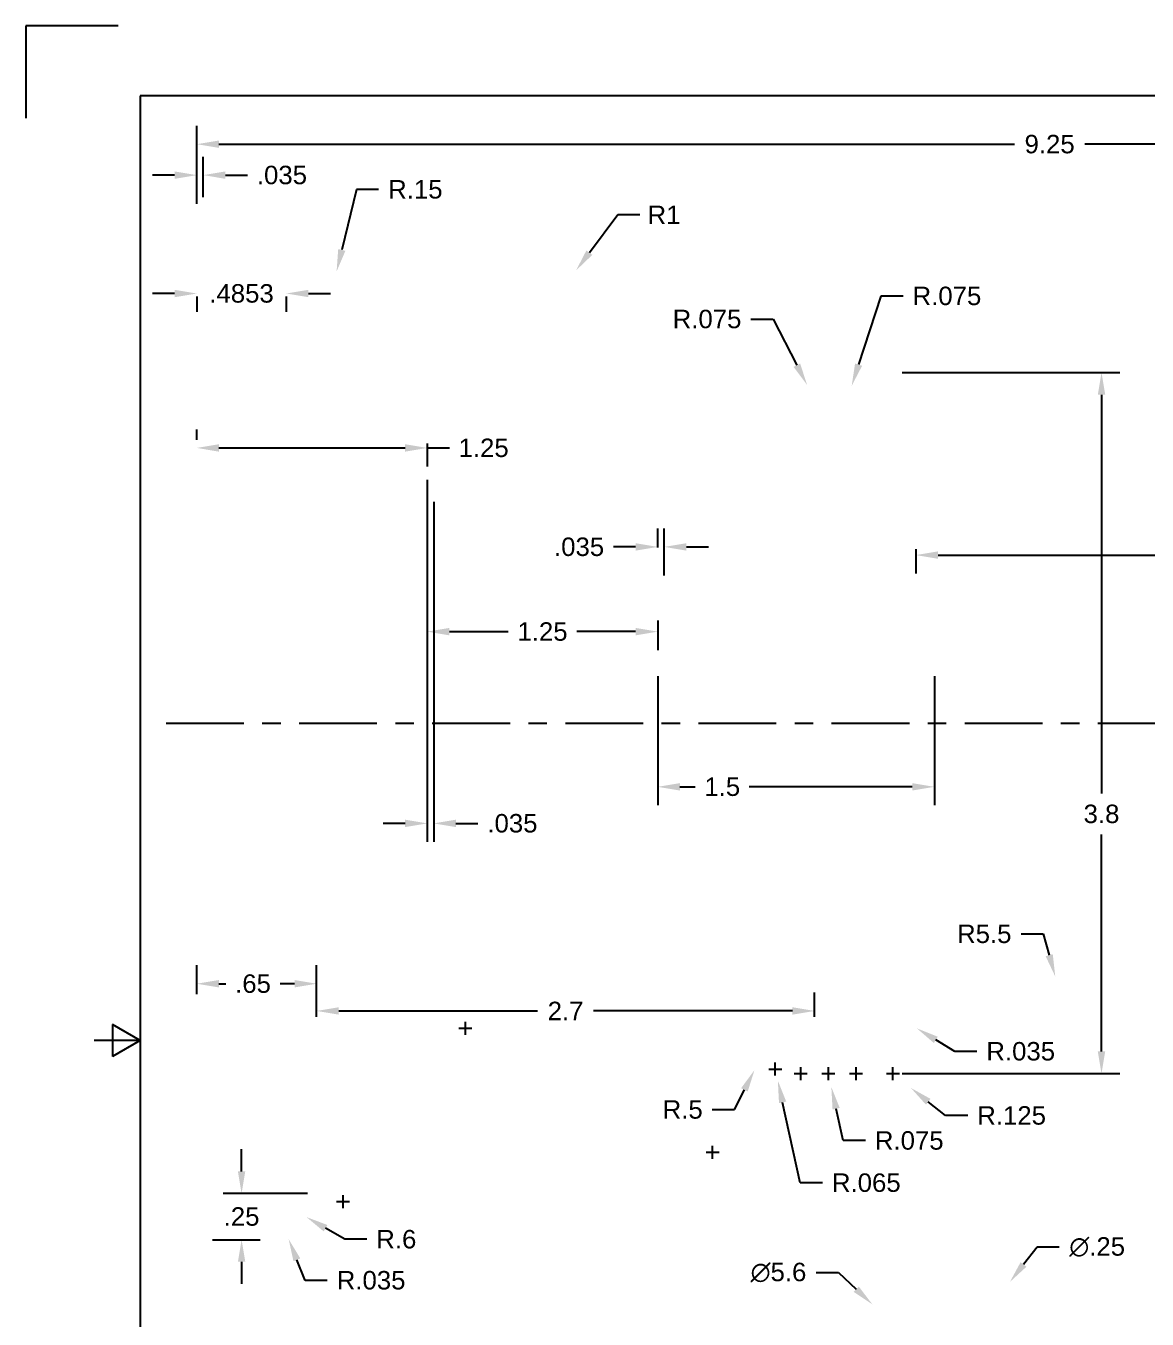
# Paper-space layout 'Sheet1' of a CAD drawing. Header units: inches. Extents: x 0 to 17, y 0 to 11.
# Drawn here: x 0 to 6.08, y 3.99 to 11 of the extents above; entities that cross this region are included whole.
import ezdxf

# ---------------------------------------------------------------- set-up
doc = ezdxf.new("R2010")
doc.units = ezdxf.units.IN
doc.header["$LTSCALE"] = 0.75
doc.header["$MEASUREMENT"] = 0
doc.linetypes.add('CENTER2', pattern=[1.125, 0.75, -0.125, 0.125, -0.125])
doc.layers.add('Border', color=7, linetype='Continuous')
doc.layers.add('Center Lines', color=7, linetype='CENTER2', lineweight=25)
doc.layers.add('Dimensions', color=7, linetype='Continuous', lineweight=25)
doc.styles.get("Standard").update_dxf_attribs({"font": 'arial.ttf'})
doc.dimstyles.get("Standard").update_dxf_attribs({"dimtxt": 0.1, "dimasz": 0.12, "dimexe": 0.1, "dimexo": 0.05, "dimgap": 0.06, "dimtad": 0, "dimtih": 1, "dimtoh": 1, "dimdec": 4, "dimzin": 12, "dimdsep": 46, "dimtxsty": 'Standard', "dimcen": 0, "dimclrd": 256, "dimclre": 256, "dimclrt": 256, "dimazin": 3, "dimtp": 0.01, "dimtm": 0.01, "dimtfac": 1, "dimtdec": 4, "dimtofl": 0, "dimtmove": 0, "dimatfit": 3, "dimfxl": 1, "dimtolj": 1, "dimtzin": 12, "dimarcsym": 1})

# ---------------------------------------------------------------- blocks, each defined once
blk = doc.blocks.new('ANSI_B_SHEET')
at = {"layer": 'Border'}
for p, q in [((0.5, 11), (0, 11)), ((0, 11), (0, 10.5)), ((16.38, 10.62), (0.62, 10.62)), ((0.62, 10.62), (0.62, 0.38)), ((0.47, 5.5866), (0.47, 5.4134)), ((0.62, 5.5), (0.47, 5.5866)), ((0.62, 5.5), (0.37, 5.5)), ((0.62, 5.5), (0.47, 5.4134))]:
    blk.add_line(p, q, dxfattribs=at)
blk = doc.blocks.new('*U18')
at = {"layer": 'Center Lines', "color": 0, "ltscale": 0.75, "transparency": 16777216}
blk.add_line((-0.4268, 0), (15.0777, 0), dxfattribs=at)
blk = doc.blocks.new('*D22')
at = {"layer": 'Defpoints', "color": 0, "transparency": 16777216}
for p in [(2.9839, 9.6746), (2.3836, 8.8749)]:
    blk.add_point(p, dxfattribs=at)
at = {"layer": 'Dimensions', "lineweight": -2, "transparency": 16777216}
for p, q in [((3.2099, 9.9758), (3.0559, 9.7706)), ((3.3299, 9.9758), (3.2099, 9.9758))]:
    blk.add_line(p, q, dxfattribs=at)
at = {"layer": 'Dimensions', "transparency": 16777216}
blk.add_solid([(3.0399, 9.7826), (3.0719, 9.7586), (2.9839, 9.6746)], dxfattribs=at)
at = {"layer": 'Dimensions', "transparency": 16777216, "insert": (3.4609, 9.9758), "char_height": 0.1, "attachment_point": 5}
blk.add_mtext('\\A1;R1', dxfattribs=at)
blk = doc.blocks.new('*D23')
at = {"layer": 'Defpoints', "color": 0, "transparency": 16777216}
for p in [(3.9514, 5.34), (3.7244, 4.8945)]:
    blk.add_point(p, dxfattribs=at)
at = {"layer": 'Dimensions', "lineweight": -2, "transparency": 16777216}
for p, q in [((3.8425, 5.1262), (3.8969, 5.2331)), ((3.7225, 5.1262), (3.8425, 5.1262))]:
    blk.add_line(p, q, dxfattribs=at)
at = {"layer": 'Dimensions', "transparency": 16777216}
blk.add_solid([(3.8791, 5.2422), (3.9147, 5.224), (3.9514, 5.34)], dxfattribs=at)
at = {"layer": 'Dimensions', "transparency": 16777216, "insert": (3.562, 5.1262), "char_height": 0.1, "attachment_point": 5}
blk.add_mtext('\\A1;R.5', dxfattribs=at)
blk = doc.blocks.new('*D26')
at = {"layer": 'Defpoints', "color": 0, "transparency": 16777216}
for p in [(4.5252, 9.1922), (4.502, 9.1209)]:
    blk.add_point(p, dxfattribs=at)
at = {"layer": 'Dimensions', "lineweight": -2, "transparency": 16777216}
for p, q in [((4.637, 9.5357), (4.5159, 9.1637)), ((4.757, 9.5357), (4.637, 9.5357))]:
    blk.add_line(p, q, dxfattribs=at)
at = {"layer": 'Dimensions', "transparency": 16777216}
blk.add_solid([(4.4969, 9.1699), (4.535, 9.1575), (4.4788, 9.0496)], dxfattribs=at)
at = {"layer": 'Dimensions', "transparency": 16777216, "insert": (4.9951, 9.5357), "char_height": 0.1, "attachment_point": 5}
blk.add_mtext('\\A1;R.075', dxfattribs=at)
blk = doc.blocks.new('*D27')
at = {"layer": 'Defpoints', "color": 0, "transparency": 16777216}
for p in [(4.0643, 5.3459), (4.0782, 5.2824)]:
    blk.add_point(p, dxfattribs=at)
at = {"layer": 'Dimensions', "lineweight": -2, "transparency": 16777216}
for p, q in [((4.1997, 4.7293), (4.104, 5.1652)), ((4.3197, 4.7293), (4.1997, 4.7293))]:
    blk.add_line(p, q, dxfattribs=at)
at = {"layer": 'Dimensions', "transparency": 16777216}
blk.add_solid([(4.1235, 5.1695), (4.0844, 5.1609), (4.0782, 5.2824)], dxfattribs=at)
at = {"layer": 'Dimensions', "transparency": 16777216, "insert": (4.5578, 4.7293), "char_height": 0.1, "attachment_point": 5}
blk.add_mtext('\\A1;R.065', dxfattribs=at)
blk = doc.blocks.new('*D29')
at = {"layer": 'Defpoints', "color": 0, "transparency": 16777216}
for p in [(5.5826, 5.8474), (7.0898, 0.5579)]:
    blk.add_point(p, dxfattribs=at)
at = {"layer": 'Dimensions', "lineweight": -2, "transparency": 16777216}
for p, q in [((5.3968, 6.0782), (5.5168, 6.0782)), ((5.5168, 6.0782), (5.5497, 5.9628))]:
    blk.add_line(p, q, dxfattribs=at)
at = {"layer": 'Dimensions', "transparency": 16777216}
blk.add_solid([(5.569, 5.9683), (5.5305, 5.9573), (5.5826, 5.8474)], dxfattribs=at)
at = {"layer": 'Dimensions', "transparency": 16777216, "insert": (5.1976, 6.0782), "char_height": 0.1, "attachment_point": 5}
blk.add_mtext('\\A1;R5.5', dxfattribs=at)
blk = doc.blocks.new('*D40')
at = {"layer": 'Defpoints', "color": 0, "transparency": 16777216}
for p in [(1.7559, 9.9603), (1.7205, 9.8145)]:
    blk.add_point(p, dxfattribs=at)
at = {"layer": 'Dimensions', "lineweight": -2, "transparency": 16777216}
for p, q in [((1.7931, 10.1134), (1.7135, 9.7853)), ((1.9131, 10.1134), (1.7931, 10.1134))]:
    blk.add_line(p, q, dxfattribs=at)
at = {"layer": 'Dimensions', "transparency": 16777216}
blk.add_solid([(1.694, 9.7901), (1.7329, 9.7806), (1.6852, 9.6687)], dxfattribs=at)
at = {"layer": 'Dimensions', "transparency": 16777216, "insert": (2.1123, 10.1134), "char_height": 0.1, "attachment_point": 5}
blk.add_mtext('\\A1;R.15', dxfattribs=at)
blk = doc.blocks.new('*D41')
at = {"layer": 'Defpoints', "color": 0, "transparency": 16777216}
for p in [(1.0029, 4.8453), (1.5215, 4.5436)]:
    blk.add_point(p, dxfattribs=at)
at = {"layer": 'Dimensions', "lineweight": -2, "transparency": 16777216}
for p, q in [((1.729, 4.4229), (1.6253, 4.4832)), ((1.849, 4.4229), (1.729, 4.4229))]:
    blk.add_line(p, q, dxfattribs=at)
at = {"layer": 'Dimensions', "transparency": 16777216}
blk.add_solid([(1.6353, 4.5005), (1.6152, 4.4659), (1.5215, 4.5436)], dxfattribs=at)
at = {"layer": 'Dimensions', "transparency": 16777216, "insert": (2.009, 4.4229), "char_height": 0.1, "attachment_point": 5}
blk.add_mtext('\\A1;R.6', dxfattribs=at)
blk = doc.blocks.new('*D55')
at = {"layer": 'Defpoints', "color": 0, "transparency": 16777216}
for p in [(4.5908, 4.0701), (7.3131, 1.5153)]:
    blk.add_point(p, dxfattribs=at)
at = {"layer": 'Dimensions', "lineweight": -2, "transparency": 16777216}
for p, q in [((4.2868, 4.2427), (4.4068, 4.2427)), ((4.4068, 4.2427), (4.5033, 4.1522))]:
    blk.add_line(p, q, dxfattribs=at)
at = {"layer": 'Dimensions', "transparency": 16777216}
blk.add_solid([(4.517, 4.1668), (4.4896, 4.1376), (4.5908, 4.0701)], dxfattribs=at)
at = {"layer": 'Dimensions', "transparency": 16777216, "insert": (4.0815, 4.2427), "char_height": 0.1, "attachment_point": 5}
blk.add_mtext('\\A1;∅5.6', dxfattribs=at)
blk = doc.blocks.new('*D59')
at = {"layer": 'Defpoints', "color": 0, "transparency": 16777216}
for p in [(2.177, 8.7864), (0.927, 8.7059), (2.177, 8.7123)]:
    blk.add_point(p, dxfattribs=at)
at = {"layer": 'Dimensions', "lineweight": -2, "transparency": 16777216}
for p, q in [((0.927, 8.7559), (0.927, 8.8123)), ((1.047, 8.7123), (2.057, 8.7123)), ((2.177, 8.7364), (2.177, 8.6123)), ((2.177, 8.7123), (2.297, 8.7123))]:
    blk.add_line(p, q, dxfattribs=at)
at = {"layer": 'Dimensions', "transparency": 16777216}
for points in [[(1.047, 8.7323), (1.047, 8.6923), (0.927, 8.7123)], [(2.057, 8.7323), (2.057, 8.6923), (2.177, 8.7123)]]:
    blk.add_solid(points, dxfattribs=at)
at = {"layer": 'Dimensions', "transparency": 16777216, "insert": (2.4826, 8.7123), "char_height": 0.1, "attachment_point": 5}
blk.add_mtext('\\A1;1.25', dxfattribs=at)
blk = doc.blocks.new('*D60')
at = {"layer": 'Defpoints', "color": 0, "transparency": 16777216}
for p in [(2.177, 7.8365), (3.427, 7.8268), (2.177, 7.7166)]:
    blk.add_point(p, dxfattribs=at)
at = {"layer": 'Dimensions', "lineweight": -2, "transparency": 16777216}
for p, q in [((2.177, 7.7865), (2.177, 7.6166)), ((2.297, 7.7166), (2.6165, 7.7166)), ((3.307, 7.7166), (2.9876, 7.7166)), ((3.427, 7.7768), (3.427, 7.6166))]:
    blk.add_line(p, q, dxfattribs=at)
at = {"layer": 'Dimensions', "transparency": 16777216}
for points in [[(2.297, 7.7366), (2.297, 7.6966), (2.177, 7.7166)], [(3.307, 7.7366), (3.307, 7.6966), (3.427, 7.7166)]]:
    blk.add_solid(points, dxfattribs=at)
at = {"layer": 'Dimensions', "transparency": 16777216, "insert": (2.802, 7.7166), "char_height": 0.1, "attachment_point": 5}
blk.add_mtext('\\A1;1.25', dxfattribs=at)
blk = doc.blocks.new('*D62')
at = {"layer": 'Defpoints', "color": 0, "transparency": 16777216}
for p in [(1.4123, 4.4559), (1.4253, 4.4234)]:
    blk.add_point(p, dxfattribs=at)
at = {"layer": 'Dimensions', "lineweight": -2, "transparency": 16777216}
for p, q in [((1.5143, 4.2005), (1.4698, 4.3119)), ((1.6343, 4.2005), (1.5143, 4.2005))]:
    blk.add_line(p, q, dxfattribs=at)
at = {"layer": 'Dimensions', "transparency": 16777216}
blk.add_solid([(1.4884, 4.3194), (1.4512, 4.3045), (1.4253, 4.4234)], dxfattribs=at)
at = {"layer": 'Dimensions', "transparency": 16777216, "insert": (1.8724, 4.2005), "char_height": 0.1, "attachment_point": 5}
blk.add_mtext('\\A1;R.035', dxfattribs=at)
blk = doc.blocks.new('*D65')
at = {"layer": 'Defpoints', "color": 0, "transparency": 16777216}
for p in [(5.3365, 4.1917), (5.2341, 4.0603)]:
    blk.add_point(p, dxfattribs=at)
at = {"layer": 'Dimensions', "lineweight": -2, "transparency": 16777216}
for p, q in [((5.484, 4.3811), (5.4102, 4.2864)), ((5.604, 4.3811), (5.484, 4.3811))]:
    blk.add_line(p, q, dxfattribs=at)
at = {"layer": 'Dimensions', "transparency": 16777216}
blk.add_solid([(5.3945, 4.2987), (5.426, 4.2741), (5.3365, 4.1917)], dxfattribs=at)
at = {"layer": 'Dimensions', "transparency": 16777216, "insert": (5.8098, 4.3811), "char_height": 0.1, "attachment_point": 5}
blk.add_mtext('\\A1;∅.25', dxfattribs=at)
blk = doc.blocks.new('*D72')
at = {"layer": 'Defpoints', "color": 0, "transparency": 16777216}
for p in [(4.862, 5.5482), (4.8919, 5.53)]:
    blk.add_point(p, dxfattribs=at)
at = {"layer": 'Dimensions', "lineweight": -2, "transparency": 16777216}
for p, q in [((5.0371, 5.4415), (4.9346, 5.504)), ((5.1571, 5.4415), (5.0371, 5.4415))]:
    blk.add_line(p, q, dxfattribs=at)
at = {"layer": 'Dimensions', "transparency": 16777216}
blk.add_solid([(4.945, 5.5211), (4.9242, 5.4869), (4.8321, 5.5664)], dxfattribs=at)
at = {"layer": 'Dimensions', "transparency": 16777216, "insert": (5.3952, 5.4415), "char_height": 0.1, "attachment_point": 5}
blk.add_mtext('\\A1;R.035', dxfattribs=at)
blk = doc.blocks.new('*D78')
at = {"layer": 'Defpoints', "color": 0, "transparency": 16777216}
for p in [(10.177, 10.3586), (0.927, 9.9859), (10.177, 8.937)]:
    blk.add_point(p, dxfattribs=at)
at = {"layer": 'Dimensions', "lineweight": -2, "transparency": 16777216}
for p, q in [((0.927, 10.0359), (0.927, 10.4586)), ((10.177, 8.987), (10.177, 10.4586)), ((1.047, 10.3586), (5.3618, 10.3586)), ((10.057, 10.3586), (5.7423, 10.3586))]:
    blk.add_line(p, q, dxfattribs=at)
at = {"layer": 'Dimensions', "transparency": 16777216}
for points in [[(1.047, 10.3786), (1.047, 10.3386), (0.927, 10.3586)], [(10.057, 10.3786), (10.057, 10.3386), (10.177, 10.3586)]]:
    blk.add_solid(points, dxfattribs=at)
at = {"layer": 'Dimensions', "transparency": 16777216, "insert": (5.552, 10.3586), "char_height": 0.1, "attachment_point": 5}
blk.add_mtext('\\A1;9.25', dxfattribs=at)
blk = doc.blocks.new('*D81')
at = {"layer": 'Defpoints', "color": 0, "transparency": 16777216}
for p in [(0.927, 10.191), (0.927, 9.9859), (0.962, 10.0209)]:
    blk.add_point(p, dxfattribs=at)
at = {"layer": 'Dimensions', "lineweight": -2, "transparency": 16777216}
for p, q in [((0.927, 10.0359), (0.927, 10.291)), ((0.962, 10.0709), (0.962, 10.291)), ((0.807, 10.191), (0.687, 10.191)), ((1.082, 10.191), (1.202, 10.191))]:
    blk.add_line(p, q, dxfattribs=at)
at = {"layer": 'Dimensions', "transparency": 16777216}
for points in [[(0.807, 10.211), (0.807, 10.171), (0.927, 10.191)], [(1.082, 10.211), (1.082, 10.171), (0.962, 10.191)]]:
    blk.add_solid(points, dxfattribs=at)
at = {"layer": 'Dimensions', "transparency": 16777216, "insert": (1.3888, 10.191), "char_height": 0.1, "attachment_point": 5}
blk.add_mtext('\\A1;.035', dxfattribs=at)
blk = doc.blocks.new('*D91')
at = {"layer": 'Defpoints', "color": 0, "transparency": 16777216}
for p in [(3.427, 7.5253), (4.927, 7.5253), (4.927, 6.8754)]:
    blk.add_point(p, dxfattribs=at)
at = {"layer": 'Dimensions', "lineweight": -2, "transparency": 16777216}
for p, q in [((3.427, 7.4753), (3.427, 6.7754)), ((4.927, 7.4753), (4.927, 6.7754)), ((3.547, 6.8754), (3.63, 6.8754)), ((4.807, 6.8754), (3.9234, 6.8754))]:
    blk.add_line(p, q, dxfattribs=at)
at = {"layer": 'Dimensions', "transparency": 16777216}
for points in [[(3.547, 6.8954), (3.547, 6.8554), (3.427, 6.8754)], [(4.807, 6.8954), (4.807, 6.8554), (4.927, 6.8754)]]:
    blk.add_solid(points, dxfattribs=at)
at = {"layer": 'Dimensions', "transparency": 16777216, "insert": (3.7767, 6.8754), "char_height": 0.1, "attachment_point": 5}
blk.add_mtext('\\A1;1.5', dxfattribs=at)
blk = doc.blocks.new('*D97')
at = {"layer": 'Defpoints', "color": 0, "transparency": 16777216}
for p in [(2.177, 8.5894), (2.212, 8.4709), (2.212, 6.6773)]:
    blk.add_point(p, dxfattribs=at)
at = {"layer": 'Dimensions', "lineweight": -2, "transparency": 16777216}
for p, q in [((2.177, 8.5394), (2.177, 6.5773)), ((2.212, 8.4209), (2.212, 6.5773)), ((2.057, 6.6773), (1.937, 6.6773)), ((2.332, 6.6773), (2.452, 6.6773))]:
    blk.add_line(p, q, dxfattribs=at)
at = {"layer": 'Dimensions', "transparency": 16777216}
for points in [[(2.057, 6.6973), (2.057, 6.6573), (2.177, 6.6773)], [(2.332, 6.6973), (2.332, 6.6573), (2.212, 6.6773)]]:
    blk.add_solid(points, dxfattribs=at)
at = {"layer": 'Dimensions', "transparency": 16777216, "insert": (2.6388, 6.6773), "char_height": 0.1, "attachment_point": 5}
blk.add_mtext('\\A1;.035', dxfattribs=at)
blk = doc.blocks.new('*D98')
at = {"layer": 'Defpoints', "color": 0, "transparency": 16777216}
for p in [(3.462, 8.1759), (3.427, 8.1225), (3.462, 7.9709)]:
    blk.add_point(p, dxfattribs=at)
at = {"layer": 'Dimensions', "lineweight": -2, "transparency": 16777216}
for p, q in [((3.427, 8.1725), (3.427, 8.2759)), ((3.462, 8.0209), (3.462, 8.2759)), ((3.307, 8.1759), (3.187, 8.1759)), ((3.582, 8.1759), (3.702, 8.1759))]:
    blk.add_line(p, q, dxfattribs=at)
at = {"layer": 'Dimensions', "transparency": 16777216}
for points in [[(3.307, 8.1959), (3.307, 8.1559), (3.427, 8.1759)], [(3.582, 8.1959), (3.582, 8.1559), (3.462, 8.1759)]]:
    blk.add_solid(points, dxfattribs=at)
at = {"layer": 'Dimensions', "transparency": 16777216, "insert": (3.0002, 8.1759), "char_height": 0.1, "attachment_point": 5}
blk.add_mtext('\\A1;.035', dxfattribs=at)
blk = doc.blocks.new('*U100')
at = {"layer": 'Center Lines', "color": 0, "linetype": 'Continuous', "ltscale": 0.75, "transparency": 16777216}
for p, q in [((-0.0352, 0), (0.0352, 0)), ((0, -0.0352), (0, 0.0352))]:
    blk.add_line(p, q, dxfattribs=at)
blk = doc.blocks.new('*U101')
at = {"layer": 'Center Lines', "color": 0, "linetype": 'Continuous', "ltscale": 0.75, "transparency": 16777216}
for p, q in [((-0.0352, 0), (0.0352, 0)), ((0, -0.0352), (0, 0.0352))]:
    blk.add_line(p, q, dxfattribs=at)
blk = doc.blocks.new('*U103')
at = {"layer": 'Center Lines', "color": 0, "linetype": 'Continuous', "ltscale": 0.75, "transparency": 16777216}
for p, q in [((-0.0352, 0), (0.0352, 0)), ((0, -0.0352), (0, 0.0352))]:
    blk.add_line(p, q, dxfattribs=at)
blk = doc.blocks.new('*U104')
at = {"layer": 'Center Lines', "color": 0, "linetype": 'Continuous', "ltscale": 0.75, "transparency": 16777216}
for p, q in [((-0.0352, 0), (0.0352, 0)), ((0, -0.0352), (0, 0.0352))]:
    blk.add_line(p, q, dxfattribs=at)
blk = doc.blocks.new('*U105')
at = {"layer": 'Center Lines', "color": 0, "linetype": 'Continuous', "ltscale": 0.75, "transparency": 16777216}
for p, q in [((-0.0352, 0), (0.0352, 0)), ((0, -0.0352), (0, 0.0352))]:
    blk.add_line(p, q, dxfattribs=at)
blk = doc.blocks.new('*U106')
at = {"layer": 'Center Lines', "color": 0, "linetype": 'Continuous', "ltscale": 0.75, "transparency": 16777216}
for p, q in [((-0.0352, 0), (0.0352, 0)), ((0, -0.0352), (0, 0.0352))]:
    blk.add_line(p, q, dxfattribs=at)
blk = doc.blocks.new('*U107')
at = {"layer": 'Center Lines', "color": 0, "linetype": 'Continuous', "ltscale": 0.75, "transparency": 16777216}
for p, q in [((-0.0352, 0), (0.0352, 0)), ((0, -0.0352), (0, 0.0352))]:
    blk.add_line(p, q, dxfattribs=at)
blk = doc.blocks.new('*D108')
at = {"layer": 'Defpoints', "color": 0, "transparency": 16777216}
for p in [(8.027, 8.6209), (4.827, 8.213), (8.027, 8.1316)]:
    blk.add_point(p, dxfattribs=at)
at = {"layer": 'Dimensions', "lineweight": -2, "transparency": 16777216}
for p, q in [((8.027, 8.5709), (8.027, 8.0316)), ((4.827, 8.163), (4.827, 8.0316)), ((4.947, 8.1316), (6.2765, 8.1316)), ((7.907, 8.1316), (6.5775, 8.1316))]:
    blk.add_line(p, q, dxfattribs=at)
at = {"layer": 'Dimensions', "transparency": 16777216}
for points in [[(4.947, 8.1516), (4.947, 8.1116), (4.827, 8.1316)], [(7.907, 8.1516), (7.907, 8.1116), (8.027, 8.1316)]]:
    blk.add_solid(points, dxfattribs=at)
at = {"layer": 'Dimensions', "transparency": 16777216, "insert": (6.427, 8.1316), "char_height": 0.1, "attachment_point": 5}
blk.add_mtext('\\A1;3.2', dxfattribs=at)
blk = doc.blocks.new('*D111')
at = {"layer": 'Defpoints', "color": 0, "transparency": 16777216}
for p in [(4.702, 5.3209), (4.7999, 5.2431)]:
    blk.add_point(p, dxfattribs=at)
at = {"layer": 'Dimensions', "lineweight": -2, "transparency": 16777216}
for p, q in [((4.9878, 5.0938), (4.8939, 5.1685)), ((5.1078, 5.0938), (4.9878, 5.0938))]:
    blk.add_line(p, q, dxfattribs=at)
at = {"layer": 'Dimensions', "transparency": 16777216}
blk.add_solid([(4.9063, 5.1841), (4.8814, 5.1528), (4.7999, 5.2431)], dxfattribs=at)
at = {"layer": 'Dimensions', "transparency": 16777216, "insert": (5.3459, 5.0938), "char_height": 0.1, "attachment_point": 5}
blk.add_mtext('\\A1;R.125', dxfattribs=at)
blk = doc.blocks.new('*D112')
at = {"layer": 'Defpoints', "color": 0, "transparency": 16777216}
for p in [(4.352, 5.3209), (4.3683, 5.2477)]:
    blk.add_point(p, dxfattribs=at)
at = {"layer": 'Dimensions', "lineweight": -2, "transparency": 16777216}
for p, q in [((4.4326, 4.9581), (4.3943, 5.1305)), ((4.5526, 4.9581), (4.4326, 4.9581))]:
    blk.add_line(p, q, dxfattribs=at)
at = {"layer": 'Dimensions', "transparency": 16777216}
blk.add_solid([(4.4138, 5.1349), (4.3748, 5.1262), (4.3683, 5.2477)], dxfattribs=at)
at = {"layer": 'Dimensions', "transparency": 16777216, "insert": (4.7907, 4.9581), "char_height": 0.1, "attachment_point": 5}
blk.add_mtext('\\A1;R.075', dxfattribs=at)
blk = doc.blocks.new('*D113')
at = {"layer": 'Defpoints', "color": 0, "transparency": 16777216}
for p in [(4.1676, 9.1875), (4.202, 9.1209)]:
    blk.add_point(p, dxfattribs=at)
at = {"layer": 'Dimensions', "lineweight": -2, "transparency": 16777216}
for p, q in [((3.9322, 9.4105), (4.0522, 9.4105)), ((4.0522, 9.4105), (4.1814, 9.1609))]:
    blk.add_line(p, q, dxfattribs=at)
at = {"layer": 'Dimensions', "transparency": 16777216}
blk.add_solid([(4.1991, 9.17), (4.1636, 9.1517), (4.2365, 9.0543)], dxfattribs=at)
at = {"layer": 'Dimensions', "transparency": 16777216, "insert": (3.6941, 9.4105), "char_height": 0.1, "attachment_point": 5}
blk.add_mtext('\\A1;R.075', dxfattribs=at)
blk = doc.blocks.new('*D122')
at = {"layer": 'Defpoints', "color": 0, "transparency": 16777216}
for p in [(4.702, 9.1209), (5.8334, 9.1209), (4.702, 5.3209)]:
    blk.add_point(p, dxfattribs=at)
at = {"layer": 'Dimensions', "lineweight": -2, "transparency": 16777216}
for p, q in [((4.752, 9.1209), (5.9334, 9.1209)), ((5.8334, 9.0009), (5.8334, 6.8394)), ((5.8334, 5.4409), (5.8334, 6.6173)), ((4.752, 5.3209), (5.9334, 5.3209))]:
    blk.add_line(p, q, dxfattribs=at)
at = {"layer": 'Dimensions', "transparency": 16777216}
for points in [[(5.8134, 9.0009), (5.8534, 9.0009), (5.8334, 9.1209)], [(5.8134, 5.4409), (5.8534, 5.4409), (5.8334, 5.3209)]]:
    blk.add_solid(points, dxfattribs=at)
at = {"layer": 'Dimensions', "transparency": 16777216, "insert": (5.8334, 6.7283), "char_height": 0.1, "attachment_point": 5}
blk.add_mtext('\\A1;3.8', dxfattribs=at)
blk = doc.blocks.new('*D130')
at = {"layer": 'Defpoints', "color": 0, "transparency": 16777216}
for p in [(0.927, 5.8082), (0.927, 5.7023), (1.577, 5.7023)]:
    blk.add_point(p, dxfattribs=at)
at = {"layer": 'Dimensions', "lineweight": -2, "transparency": 16777216}
for p, q in [((0.927, 5.7523), (0.927, 5.9082)), ((1.577, 5.7523), (1.577, 5.9082)), ((1.047, 5.8082), (1.0841, 5.8082)), ((1.457, 5.8082), (1.38, 5.8082))]:
    blk.add_line(p, q, dxfattribs=at)
at = {"layer": 'Dimensions', "transparency": 16777216}
for points in [[(1.047, 5.8282), (1.047, 5.7882), (0.927, 5.8082)], [(1.457, 5.8282), (1.457, 5.7882), (1.577, 5.8082)]]:
    blk.add_solid(points, dxfattribs=at)
at = {"layer": 'Dimensions', "transparency": 16777216, "insert": (1.232, 5.8082), "char_height": 0.1, "attachment_point": 5}
blk.add_mtext('\\A1;.65', dxfattribs=at)
blk = doc.blocks.new('*D132')
at = {"layer": 'Defpoints', "color": 0, "transparency": 16777216}
for p in [(4.277, 5.6607), (1.577, 5.5787), (4.277, 5.5787)]:
    blk.add_point(p, dxfattribs=at)
at = {"layer": 'Dimensions', "lineweight": -2, "transparency": 16777216}
for p, q in [((1.577, 5.6287), (1.577, 5.7607)), ((4.277, 5.6287), (4.277, 5.7607)), ((1.697, 5.6607), (2.7751, 5.6607)), ((4.157, 5.6607), (3.0789, 5.6607))]:
    blk.add_line(p, q, dxfattribs=at)
at = {"layer": 'Dimensions', "transparency": 16777216}
for points in [[(1.697, 5.6807), (1.697, 5.6407), (1.577, 5.6607)], [(4.157, 5.6807), (4.157, 5.6407), (4.277, 5.6607)]]:
    blk.add_solid(points, dxfattribs=at)
at = {"layer": 'Dimensions', "transparency": 16777216, "insert": (2.927, 5.6607), "char_height": 0.1, "attachment_point": 5}
blk.add_mtext('\\A1;2.7', dxfattribs=at)
blk = doc.blocks.new('*U133')
at = {"layer": 'Center Lines', "color": 0, "linetype": 'Continuous', "ltscale": 0.75, "transparency": 16777216}
for p, q in [((-0.0352, 0), (0.0352, 0)), ((0, -0.0352), (0, 0.0352))]:
    blk.add_line(p, q, dxfattribs=at)
blk = doc.blocks.new('*D134')
at = {"layer": 'Defpoints', "color": 0, "transparency": 16777216}
for p in [(1.577, 4.6709), (0.962, 4.4209), (1.17, 4.4209)]:
    blk.add_point(p, dxfattribs=at)
at = {"layer": 'Dimensions', "lineweight": -2, "transparency": 16777216}
for p, q in [((1.17, 4.7909), (1.17, 4.9109)), ((1.527, 4.6709), (1.07, 4.6709)), ((1.012, 4.4209), (1.27, 4.4209)), ((1.17, 4.3009), (1.17, 4.1809))]:
    blk.add_line(p, q, dxfattribs=at)
at = {"layer": 'Dimensions', "transparency": 16777216}
for points in [[(1.15, 4.7909), (1.19, 4.7909), (1.17, 4.6709)], [(1.15, 4.3009), (1.19, 4.3009), (1.17, 4.4209)]]:
    blk.add_solid(points, dxfattribs=at)
at = {"layer": 'Dimensions', "transparency": 16777216, "insert": (1.17, 4.5459), "char_height": 0.1, "attachment_point": 5}
blk.add_mtext('\\A1;.25', dxfattribs=at)
blk = doc.blocks.new('*D136')
at = {"layer": 'Defpoints', "color": 0, "transparency": 16777216}
for p in [(0.927, 9.5834), (1.4123, 9.5834), (1.4123, 9.5493)]:
    blk.add_point(p, dxfattribs=at)
at = {"layer": 'Dimensions', "lineweight": -2, "transparency": 16777216}
for p, q in [((0.807, 9.5493), (0.687, 9.5493)), ((0.927, 9.5334), (0.927, 9.4493)), ((1.4123, 9.5334), (1.4123, 9.4493)), ((1.5323, 9.5493), (1.6523, 9.5493))]:
    blk.add_line(p, q, dxfattribs=at)
at = {"layer": 'Dimensions', "transparency": 16777216}
for points in [[(0.807, 9.5693), (0.807, 9.5293), (0.927, 9.5493)], [(1.5323, 9.5693), (1.5323, 9.5293), (1.4123, 9.5493)]]:
    blk.add_solid(points, dxfattribs=at)
at = {"layer": 'Dimensions', "transparency": 16777216, "insert": (1.1697, 9.5493), "char_height": 0.1, "attachment_point": 5}
blk.add_mtext('\\A1;.4853', dxfattribs=at)

psp = doc.layouts.new('Sheet1')

# ---------------------------------------------------------------- block references
at = {"layer": 'Border'}
psp.add_blockref('ANSI_B_SHEET', (0, 0), dxfattribs=at)
at = {"layer": 'Center Lines', "ltscale": 0.75}
for name, p in [('*U18', (1.187153, 7.220886)), ('*U133', (2.383559, 5.566908)), ('*U107', (4.064275, 5.345886)), ('*U106', (4.202025, 5.320886)), ('*U105', (4.352025, 5.320886)), ('*U104', (4.502025, 5.320886)), ('*U103', (4.702025, 5.320886)), ('*U100', (3.724419, 4.894529)), ('*U101', (1.720545, 4.627274))]:
    psp.add_blockref(name, p, dxfattribs=at)

# ---------------------------------------------------------------- dimensions: what is measured, and where the dimension line sits
at = {"layer": 'Dimensions'}
for base, p1, p2, override, picture, middle in [((10.177025, 10.358632), (0.927025, 9.985886), (10.177025, 8.937023), {"dimlfac": -1, "dimpost": '', "dimclrd": 256, "dimclre": 256}, '*D78', (5.552025, 10.358632)), ((8.027025, 8.131616), (4.827025, 8.213021), (8.027025, 8.620886), {"dimlfac": -1, "dimclrd": 256, "dimclre": 256}, '*D108', (6.427025, 8.131616))]:
    dim = psp.add_linear_dim(base=base, p1=p1, p2=p2, angle=180, dimstyle='Standard', override=override, dxfattribs=at)
    dim.commit()
    dim.dimension.update_dxf_attribs({"geometry": picture, "text_midpoint": middle})
for base, p1, p2, angle, override, picture, middle, dimtype in [((0.927025, 10.190997), (0.962025, 10.020886), (0.927025, 9.985886), 0, {"dimlfac": -1, "dimpost": ''}, '*D81', (1.388833, 10.190997), 160), ((1.41228, 9.549346), (0.927025, 9.583432), (1.41228, 9.583432), 180, {"dimlfac": -1}, '*D136', (1.169653, 9.549346), 160), ((5.833396, 9.120886), (4.702025, 5.320886), (4.702025, 9.120886), 90, {"dimlfac": -1}, '*D122', (5.833396, 6.728343), 161), ((2.177025, 8.712271), (0.927025, 8.705925), (2.177025, 8.786355), 180, {"dimlfac": -1}, '*D59', (2.482571, 8.712271), 160), ((2.212025, 6.677339), (2.177025, 8.589397), (2.212025, 8.470886), 180, {"dimlfac": -1}, '*D97', (2.638833, 6.677339), 160), ((3.462025, 8.175877), (3.427025, 8.122483), (3.462025, 7.970886), 180, {"dimlfac": -1}, '*D98', (3.000218, 8.175877), 160), ((2.177025, 7.71655), (3.427025, 7.826816), (2.177025, 7.836464), 180, {"dimlfac": -1, "dimpost": ''}, '*D60', (2.802025, 7.71655), 160), ((4.927025, 6.875378), (3.427025, 7.525322), (4.927025, 7.525322), 180, {"dimlfac": -1}, '*D91', (3.776704, 6.875378), 160), ((0.927025, 5.808244), (1.577025, 5.702323), (0.927025, 5.702323), 180, {"dimlfac": -1}, '*D130', (1.232036, 5.808244), 160), ((4.277025, 5.660676), (1.577025, 5.578705), (4.277025, 5.578705), 180, {"dimlfac": -1}, '*D132', (2.927025, 5.660676), 160), ((1.170045, 4.420886), (1.577025, 4.670886), (0.962025, 4.420886), 90, {"dimlfac": -1}, '*D134', (1.170045, 4.545886), 160)]:
    dim = psp.add_linear_dim(base=base, p1=p1, p2=p2, angle=angle, dimstyle='Standard', override=override, dxfattribs=at)
    dim.commit()
    dim.dimension.update_dxf_attribs({"geometry": picture, "text_midpoint": middle, "dimtype": dimtype})
for center, mpoint, override, picture, middle in [((1.720545, 9.814498), (1.755906, 9.96027), {"dimlfac": -1, "dimse1": 1}, '*D40', (2.112311, 10.113415)), ((2.383559, 8.874863), (2.983867, 9.674632), {"dimlfac": -1, "dimse1": 1}, '*D22', (3.460913, 9.975818)), ((4.502025, 9.120886), (4.525233, 9.192205), {"dimlfac": -1, "dimse1": 1}, '*D26', (4.995118, 9.535725)), ((4.202025, 9.120886), (4.167573, 9.187504), {"dimlfac": -1, "dimse1": 1}, '*D113', (3.694134, 9.410522)), ((7.089813, 0.557923), (5.582612, 5.847379), {"dimlfac": -1, "dimse1": 1}, '*D29', (5.197587, 6.078192)), ((4.862025, 5.548233), (4.891911, 5.530016), {"dimlfac": -1, "dimse1": 1}, '*D72', (5.395175, 5.441537)), ((3.724419, 4.894529), (3.951402, 5.340039), {"dimlfac": -1, "dimpost": '', "dimse1": 1}, '*D23', (3.562041, 5.126194)), ((4.064275, 5.345886), (4.078222, 5.282399), {"dimlfac": -1, "dimse1": 1}, '*D27', (4.557819, 4.729336)), ((4.352025, 5.320886), (4.368281, 5.247669), {"dimlfac": -1, "dimse1": 1}, '*D112', (4.790683, 4.958067)), ((4.702025, 5.320886), (4.799897, 5.243129), {"dimlfac": -1, "dimse1": 1, "dimclrd": 256, "dimclre": 256}, '*D111', (5.345914, 5.093836)), ((1.002945, 4.845334), (1.521547, 4.543585), {"dimlfac": -1, "dimpost": '', "dimse1": 1, "dimclrd": 256, "dimclre": 256}, '*D41', (2.008987, 4.422885)), ((1.41228, 4.455886), (1.425265, 4.423383), {"dimlfac": -1, "dimpost": '', "dimse1": 1, "dimclrd": 256, "dimclre": 256}, '*D62', (1.872405, 4.20051))]:
    dim = psp.add_radius_dim(center=center, mpoint=mpoint, dimstyle='Standard', override=override, dxfattribs=at)
    dim.commit()
    dim.dimension.update_dxf_attribs({"geometry": picture, "text_midpoint": middle, "dimtype": 164})
for p1, p2, override, picture, middle in [((5.23406, 4.060262), (5.336486, 4.191742), {"dimlfac": -1.5, "dimpost": '', "dimclrd": 256, "dimclre": 256}, '*D65', (5.809783, 4.381072)), ((7.313064, 1.515256), (4.590815, 4.070081), {"dimlfac": -1.5, "dimpost": ''}, '*D55', (4.081454, 4.242733))]:
    dim = psp.add_diameter_dim_2p(p1=p1, p2=p2, dimstyle='Standard', override=override, dxfattribs=at)
    dim.commit()
    dim.dimension.update_dxf_attribs({"geometry": picture, "text_midpoint": middle, "dimtype": 163})

doc.saveas('drawing.dxf')
